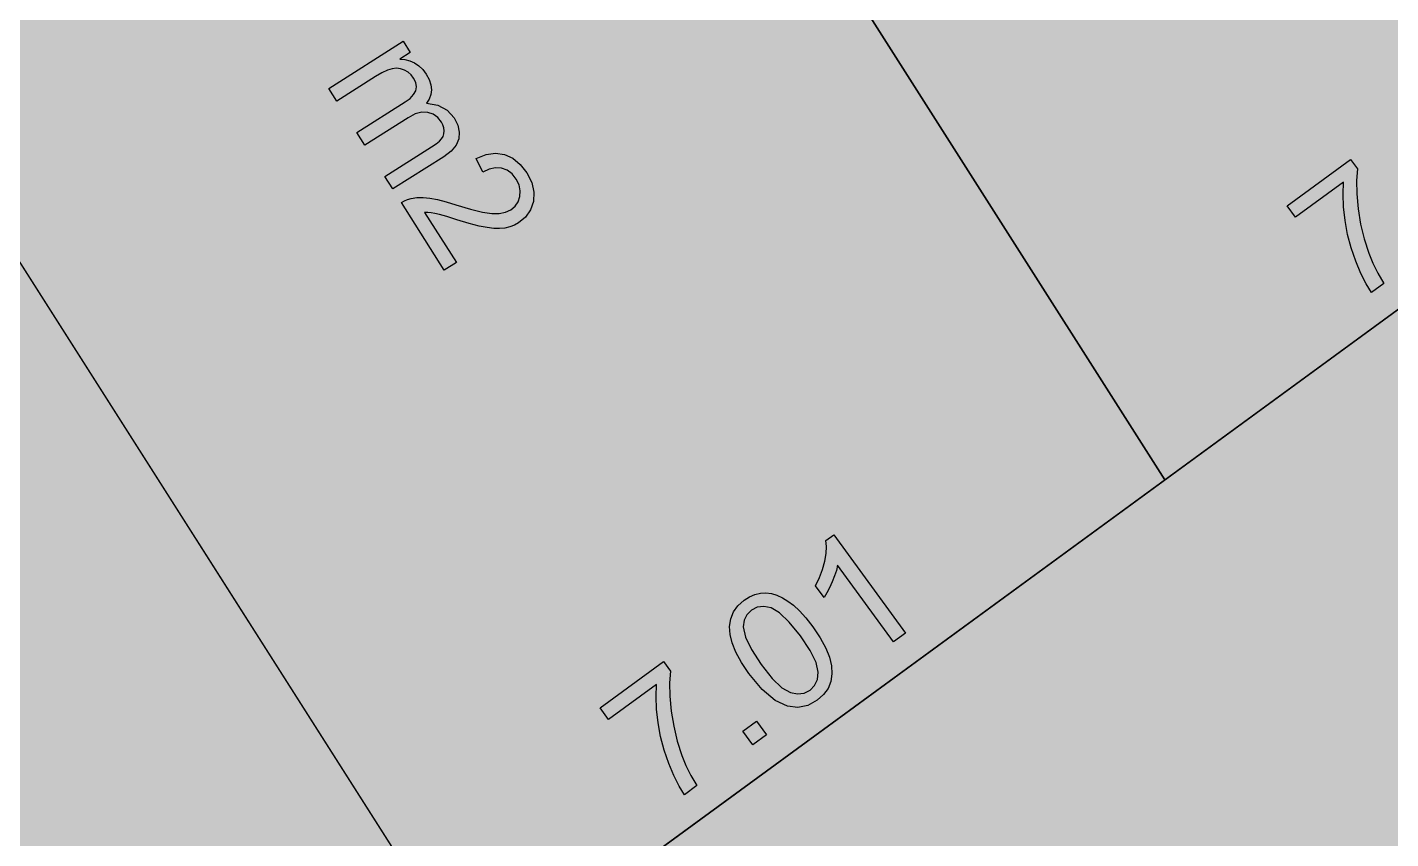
# Model space of a CAD drawing. Extents: x -5280327 to 29700, y -3925683 to 5564800.
# Drawn here: x 20582.7 to 21022.9, y 5809.7 to 6071.6 of the extents above; entities that cross this region are included whole.
import ezdxf

# ---------------------------------------------------------------- set-up
doc = ezdxf.new("R2010")
doc.units = 0
doc.linetypes.add('6', pattern=[2640.874023, 1320.437012, -1320.437012])
doc.layers.get('0').update_dxf_attribs({"linetype": 'CONTINUOUS'})
doc.layers.add('31_PREDIOS_TOTAL', color=7, linetype='CONTINUOUS')
doc.layers.add('LOTES', color=7, linetype='CONTINUOUS')

msp = doc.modelspace()

# ---------------------------------------------------------------- linework, layer by layer
at = {"color": 7, "linetype": '6', "const_width": 10343.08}
msp.add_lwpolyline([(0, 29405.62), (24528.32, 0)], dxfattribs=at)
msp.add_lwpolyline([(0, 29405.62), (24528.32, 0)], dxfattribs=at)
at = {"color": 7}
msp.add_lwpolyline([(21709, 6264.81), (21615.4, 6411.82), (20728.18, 5763.43), (20987.49, 5356.19), (21709, 6264.81)], dxfattribs=at)
msp.add_polyline3d([(21615.4, 6411.82, 66284.73), (18066.53, 3818.29, 66284.73)], dxfattribs=at)
at = {"layer": '31_PREDIOS_TOTAL', "color": 7}
for points in [[(20680.13, 6051.85, 33030.86), (20704.08, 6067.06, 33030.86), (20706.39, 6063.43, 33030.86), (20703.03, 6061.29, 33030.86), (20703.03, 6061.29, 33030.86), (20704.65, 6061.16, 33030.86), (20706.23, 6060.75, 33030.86), (20707.76, 6060.09, 33030.86), (20707.76, 6060.09, 33030.86), (20709.19, 6059.16, 33030.86), (20710.45, 6057.97, 33030.86), (20711.54, 6056.51, 33030.86), (20711.54, 6056.51, 33030.86), (20712.48, 6054.76, 33030.86), (20713.03, 6053.07, 33030.86), (20713.21, 6051.44, 33030.86), (20713.21, 6051.44, 33030.86), (20713.02, 6049.89, 33030.86), (20712.5, 6048.43, 33030.86), (20711.64, 6047.08, 33030.86), (20711.64, 6047.08, 33030.86), (20715.29, 6046.47, 33030.86), (20718.26, 6044.89, 33030.86), (20720.53, 6042.34, 33030.86), (20720.53, 6042.34, 33030.86), (20721.7, 6040.01, 33030.86), (20722.21, 6037.77, 33030.86), (20722.04, 6035.61, 33030.86), (20722.04, 6035.61, 33030.86), (20721.16, 6033.56, 33030.86), (20719.54, 6031.63, 33030.86), (20717.17, 6029.83, 33030.86), (20700.73, 6019.4, 33030.86), (20698.17, 6023.43, 33030.86), (20713.26, 6033.01, 33030.86), (20713.26, 6033.01, 33030.86), (20714.7, 6033.99, 33030.86), (20715.79, 6034.86, 33030.86), (20716.52, 6035.63, 33030.86), (20716.52, 6035.63, 33030.86), (20716.97, 6036.39, 33030.86), (20717.24, 6037.23, 33030.86), (20717.33, 6038.16, 33030.86), (20717.33, 6038.16, 33030.86), (20717.23, 6039.12, 33030.86), (20716.93, 6040.07, 33030.86), (20716.44, 6041.01, 33030.86), (20716.44, 6041.01, 33030.86), (20715.24, 6042.48, 33030.86), (20713.8, 6043.53, 33030.86), (20712.1, 6044.14, 33030.86), (20712.1, 6044.14, 33030.86), (20710.16, 6044.21, 33030.86), (20708.02, 6043.63, 33030.86), (20705.66, 6042.4, 33030.86), (20691.74, 6033.56, 33030.86), (20689.16, 6037.62, 33030.86), (20704.73, 6047.5, 33030.86), (20704.73, 6047.5, 33030.86), (20706.31, 6048.66, 33030.86), (20707.45, 6049.85, 33030.86), (20708.16, 6051.07, 33030.86), (20708.16, 6051.07, 33030.86), (20708.4, 6052.35, 33030.86), (20708.16, 6053.72, 33030.86), (20707.45, 6055.18, 33030.86), (20707.45, 6055.18, 33030.86), (20706.64, 6056.23, 33030.86), (20705.67, 6057.09, 33030.86), (20704.53, 6057.77, 33030.86), (20704.53, 6057.77, 33030.86), (20703.28, 6058.21, 33030.86), (20701.96, 6058.36, 33030.86), (20700.56, 6058.21, 33030.86), (20700.56, 6058.21, 33030.86), (20699, 6057.73, 33030.86), (20697.19, 6056.89, 33030.86), (20695.13, 6055.68, 33030.86), (20682.71, 6047.79, 33030.86), (20680.13, 6051.85, 33030.86)], [(20721.29, 5995.64, 33030.86), (20717.38, 5993.16, 33030.86), (20703.51, 6015.02, 33030.86), (20703.51, 6015.02, 33030.86), (20704.5, 6015.6, 33030.86), (20705.54, 6016.04, 33030.86), (20706.63, 6016.34, 33030.86), (20706.63, 6016.34, 33030.86), (20708.53, 6016.61, 33030.86), (20710.57, 6016.65, 33030.86), (20712.72, 6016.46, 33030.86), (20712.72, 6016.46, 33030.86), (20715.14, 6016.01, 33030.86), (20717.93, 6015.3, 33030.86), (20721.1, 6014.32, 33030.86), (20721.1, 6014.32, 33030.86), (20725.88, 6012.86, 33030.86), (20729.76, 6011.91, 33030.86), (20732.73, 6011.48, 33030.86), (20732.73, 6011.48, 33030.86), (20735.09, 6011.5, 33030.86), (20737.12, 6011.9, 33030.86), (20738.82, 6012.69, 33030.86), (20738.82, 6012.69, 33030.86), (20740.22, 6013.85, 33030.86), (20741.21, 6015.28, 33030.86), (20741.79, 6017, 33030.86), (20741.79, 6017, 33030.86), (20741.91, 6018.85, 33030.86), (20741.51, 6020.7, 33030.86), (20740.59, 6022.55, 33030.86), (20740.59, 6022.55, 33030.86), (20739.24, 6024.25, 33030.86), (20737.66, 6025.44, 33030.86), (20735.86, 6026.12, 33030.86), (20735.86, 6026.12, 33030.86), (20733.91, 6026.26, 33030.86), (20731.91, 6025.83, 33030.86), (20729.85, 6024.81, 33030.86), (20727.63, 6029.26, 33030.86), (20727.63, 6029.26, 33030.86), (20730.85, 6030.53, 33030.86), (20733.9, 6030.96, 33030.86), (20736.8, 6030.55, 33030.86), (20736.8, 6030.55, 33030.86), (20739.48, 6029.34, 33030.86), (20741.88, 6027.35, 33030.86), (20744.01, 6024.59, 33030.86), (20744.01, 6024.59, 33030.86), (20745.59, 6021.45, 33030.86), (20746.31, 6018.38, 33030.86), (20746.16, 6015.38, 33030.86), (20746.16, 6015.38, 33030.86), (20745.23, 6012.64, 33030.86), (20743.64, 6010.33, 33030.86), (20741.38, 6008.46, 33030.86), (20741.38, 6008.46, 33030.86), (20740, 6007.71, 33030.86), (20738.53, 6007.16, 33030.86), (20736.96, 6006.79, 33030.86), (20736.96, 6006.79, 33030.86), (20735.24, 6006.63, 33030.86), (20733.32, 6006.67, 33030.86), (20731.21, 6006.93, 33030.86), (20731.21, 6006.93, 33030.86), (20728.65, 6007.45, 33030.86), (20725.38, 6008.3, 33030.86), (20721.42, 6009.49, 33030.86), (20721.42, 6009.49, 33030.86), (20718.23, 6010.48, 33030.86), (20715.85, 6011.16, 33030.86), (20714.28, 6011.54, 33030.86), (20714.28, 6011.54, 33030.86), (20713.13, 6011.73, 33030.86), (20712.04, 6011.83, 33030.86), (20710.99, 6011.86, 33030.86), (20721.29, 5995.64, 33030.86)], [(20992.24, 6010.26, 33030.86), (20989.52, 6014, 33030.86), (21009.99, 6028.95, 33030.86), (21012.19, 6025.93, 33030.86), (21012.19, 6025.93, 33030.86), (21011.92, 6022.09, 33030.86), (21012.01, 6017.79, 33030.86), (21012.45, 6013.02, 33030.86), (21012.45, 6013.02, 33030.86), (21013.24, 6008.1, 33030.86), (21014.39, 6003.33, 33030.86), (21015.88, 5998.71, 33030.86), (21015.88, 5998.71, 33030.86), (21017.19, 5995.48, 33030.86), (21018.81, 5992.22, 33030.86), (21020.74, 5988.93, 33030.86), (21016.75, 5986.02, 33030.86), (21016.75, 5986.02, 33030.86), (21015, 5988.82, 33030.86), (21013.29, 5992.18, 33030.86), (21011.63, 5996.1, 33030.86), (21011.63, 5996.1, 33030.86), (21010.15, 6000.37, 33030.86), (21009.01, 6004.74, 33030.86), (21008.2, 6009.23, 33030.86), (21008.2, 6009.23, 33030.86), (21007.72, 6013.64, 33030.86), (21007.56, 6017.75, 33030.86), (21007.73, 6021.58, 33030.86), (20992.24, 6010.26, 33030.86)], [(20866.3, 5876.06, 33030.86), (20862.41, 5873.23, 33030.86), (20844.33, 5897.97, 33030.86), (20844.33, 5897.97, 33030.86), (20843.95, 5896.32, 33030.86), (20843.38, 5894.54, 33030.86), (20842.61, 5892.61, 33030.86), (20842.61, 5892.61, 33030.86), (20841.74, 5890.72, 33030.86), (20840.87, 5889.05, 33030.86), (20839.99, 5887.61, 33030.86), (20837.25, 5891.37, 33030.86), (20837.25, 5891.37, 33030.86), (20838.53, 5893.98, 33030.86), (20839.52, 5896.6, 33030.86), (20840.23, 5899.24, 33030.86), (20840.23, 5899.24, 33030.86), (20840.65, 5901.75, 33030.86), (20840.77, 5904, 33030.86), (20840.59, 5905.99, 33030.86), (20843.09, 5907.82, 33030.86), (20866.3, 5876.06, 33030.86)], [(20815.71, 5863.02, 33030.86), (20815.71, 5863.02, 33030.86), (20813.28, 5866.61, 33030.86), (20811.47, 5869.9, 33030.86), (20810.27, 5872.89, 33030.86), (20810.27, 5872.89, 33030.86), (20809.62, 5875.65, 33030.86), (20809.48, 5878.24, 33030.86), (20809.84, 5880.67, 33030.86), (20809.84, 5880.67, 33030.86), (20810.74, 5882.9, 33030.86), (20812.19, 5884.92, 33030.86), (20814.21, 5886.71, 33030.86), (20814.21, 5886.71, 33030.86), (20815.92, 5887.78, 33030.86), (20817.66, 5888.53, 33030.86), (20819.43, 5888.95, 33030.86), (20819.43, 5888.95, 33030.86), (20821.2, 5889.04, 33030.86), (20822.98, 5888.83, 33030.86), (20824.76, 5888.31, 33030.86), (20824.76, 5888.31, 33030.86), (20826.54, 5887.49, 33030.86), (20828.34, 5886.41, 33030.86), (20830.16, 5885.04, 33030.86), (20830.16, 5885.04, 33030.86), (20832.06, 5883.27, 33030.86), (20834.12, 5880.95, 33030.86), (20836.33, 5878.09, 33030.86), (20836.33, 5878.09, 33030.86), (20838.74, 5874.52, 33030.86), (20840.55, 5871.25, 33030.86), (20841.75, 5868.27, 33030.86), (20841.75, 5868.27, 33030.86), (20842.4, 5865.51, 33030.86), (20842.55, 5862.92, 33030.86), (20842.19, 5860.49, 33030.86), (20842.19, 5860.49, 33030.86), (20841.3, 5858.24, 33030.86), (20839.84, 5856.22, 33030.86), (20837.81, 5854.42, 33030.86), (20837.81, 5854.42, 33030.86), (20834.71, 5852.71, 33030.86), (20831.52, 5852.06, 33030.86), (20828.23, 5852.45, 33030.86), (20828.23, 5852.45, 33030.86), (20824.17, 5854.36, 33030.86), (20819.99, 5857.88, 33030.86), (20815.71, 5863.02, 33030.86)], [(20819.7, 5865.93, 33030.86), (20823.27, 5861.47, 33030.86), (20826.4, 5858.46, 33030.86), (20829.1, 5856.9, 33030.86), (20829.1, 5856.9, 33030.86), (20831.45, 5856.43, 33030.86), (20833.58, 5856.66, 33030.86), (20835.48, 5857.61, 33030.86), (20835.48, 5857.61, 33030.86), (20836.95, 5859.13, 33030.86), (20837.82, 5861.09, 33030.86), (20838.08, 5863.49, 33030.86), (20838.08, 5863.49, 33030.86), (20837.41, 5866.53, 33030.86), (20835.5, 5870.42, 33030.86), (20832.34, 5875.17, 33030.86), (20832.34, 5875.17, 33030.86), (20828.76, 5879.65, 33030.86), (20825.62, 5882.66, 33030.86), (20822.93, 5884.21, 33030.86), (20822.93, 5884.21, 33030.86), (20820.58, 5884.68, 33030.86), (20818.44, 5884.43, 33030.86), (20816.52, 5883.46, 33030.86), (20816.52, 5883.46, 33030.86), (20815.04, 5882, 33030.86), (20814.17, 5880.2, 33030.86), (20813.9, 5878.08, 33030.86), (20813.9, 5878.08, 33030.86), (20814.59, 5874.79, 33030.86), (20816.53, 5870.74, 33030.86), (20819.7, 5865.93, 33030.86)], [(20770.44, 5848.17, 33030.86), (20767.71, 5851.9, 33030.86), (20788.18, 5866.86, 33030.86), (20790.39, 5863.84, 33030.86), (20790.39, 5863.84, 33030.86), (20790.12, 5860, 33030.86), (20790.21, 5855.69, 33030.86), (20790.65, 5850.92, 33030.86), (20790.65, 5850.92, 33030.86), (20791.44, 5846, 33030.86), (20792.58, 5841.23, 33030.86), (20794.07, 5836.62, 33030.86), (20794.07, 5836.62, 33030.86), (20795.38, 5833.39, 33030.86), (20797, 5830.13, 33030.86), (20798.94, 5826.84, 33030.86), (20794.94, 5823.92, 33030.86), (20794.94, 5823.92, 33030.86), (20793.19, 5826.72, 33030.86), (20791.48, 5830.08, 33030.86), (20789.82, 5834.01, 33030.86), (20789.82, 5834.01, 33030.86), (20788.35, 5838.27, 33030.86), (20787.21, 5842.65, 33030.86), (20786.4, 5847.14, 33030.86), (20786.4, 5847.14, 33030.86), (20785.92, 5851.54, 33030.86), (20785.76, 5855.66, 33030.86), (20785.93, 5859.49, 33030.86), (20770.44, 5848.17, 33030.86)], [(20817.01, 5840.05, 33030.86), (20813.78, 5844.47, 33030.86), (20818.2, 5847.7, 33030.86), (20821.43, 5843.28, 33030.86), (20817.01, 5840.05, 33030.86)]]:
    msp.add_polyline3d(points, dxfattribs=at)
at = {"layer": 'LOTES', "color": 7}
msp.add_lwpolyline([(20728.18, 5763.43), (20949.98, 5925.53), (20507.66, 6620.18), (20286.71, 6456.75), (20728.18, 5763.43)], dxfattribs=at)
for points in [[(20728.61, 6783.62, 33030.86), (20507.66, 6620.18, 33030.86), (20949.98, 5925.53, 33030.86), (21171.79, 6087.62, 33030.86), (20728.61, 6783.62, 33030.86)], [(20507.66, 6620.18, 66061.73), (20949.98, 5925.53, 66061.73)], [(20065.76, 6293.31, 66061.73), (20286.71, 6456.75, 66061.73), (20728.18, 5763.43, 66061.73), (20506.38, 5601.34, 66061.73), (20065.76, 6293.31, 66061.73)], [(20286.71, 6456.75, 66061.73), (20987.49, 5356.19, 66061.73)], [(21615.4, 6411.82, 33030.86), (20284.57, 5439.24, 33030.86), (20626.74, 4901.89, 33030.86), (21709, 6264.81, 33030.86)], [(21709, 6264.81, 33030.86), (21615.4, 6411.82, 33030.86), (20284.57, 5439.24, 33030.86), (20626.74, 4901.89, 33030.86), (21709, 6264.81, 33030.86)]]:
    msp.add_polyline3d(points, dxfattribs=at)

doc.saveas('drawing.dxf')
